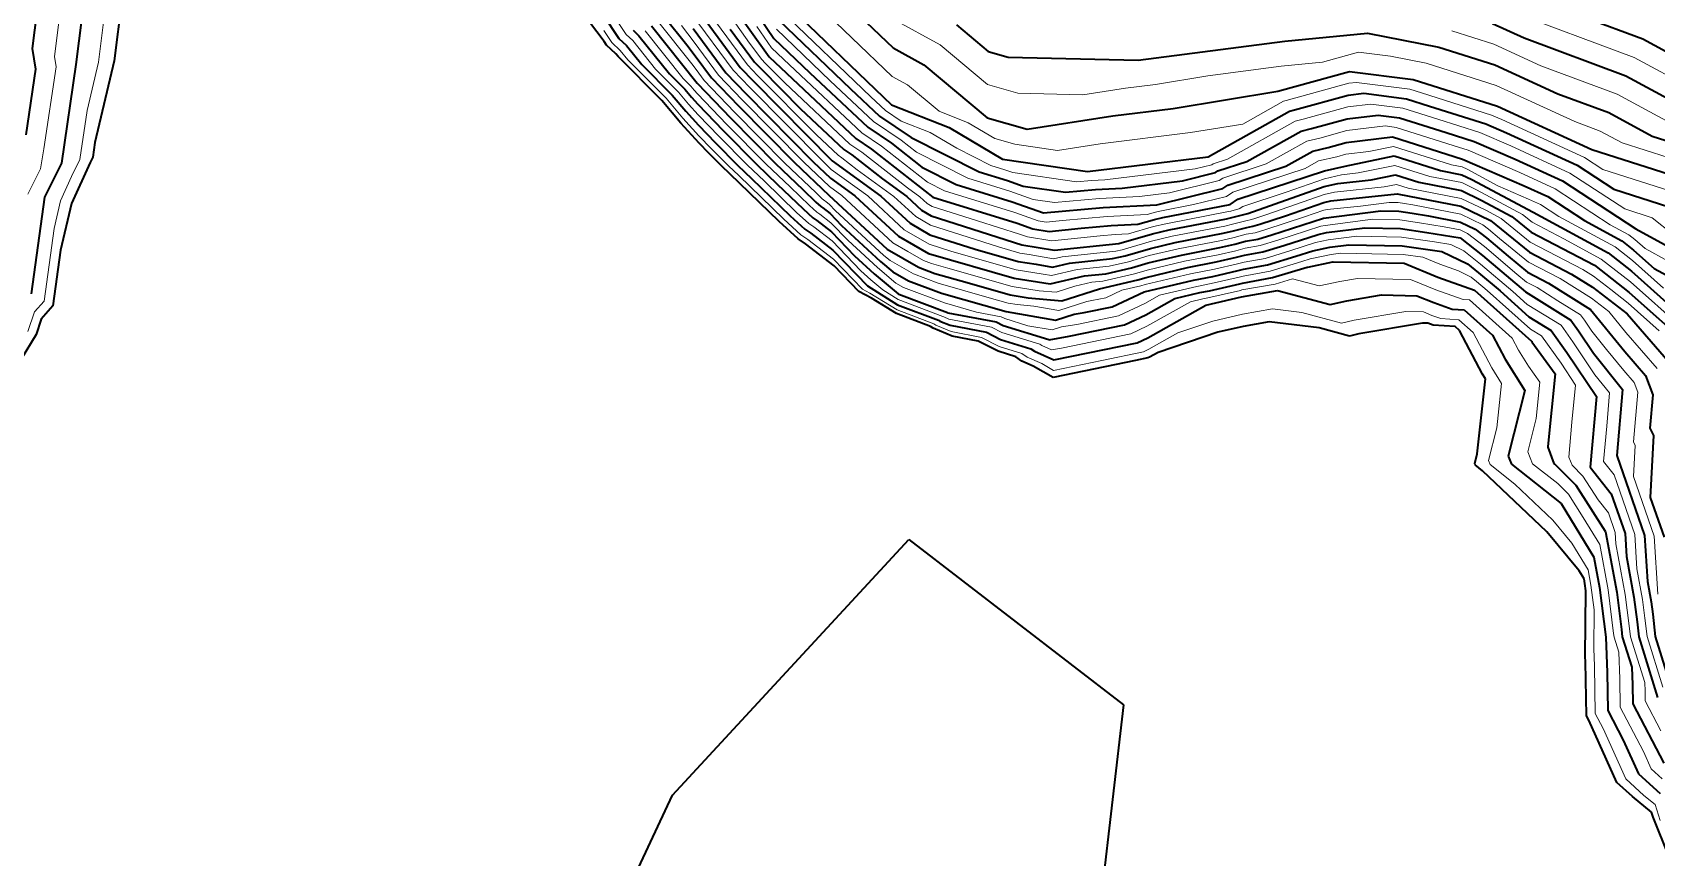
# Model space of a CAD drawing. Header units: millimetres. Extents: x -861324 to 439029, y -308065 to 694685.
# Drawn here: x -500554 to -289359, y -27397 to 79907 of the extents above; entities that cross this region are included whole.
import ezdxf

# ---------------------------------------------------------------- set-up
doc = ezdxf.new("R2010")
doc.units = ezdxf.units.MM
for name, color, linetype, lineweight in [('C-TOPO', 7, 'Continuous', 9), ('C-TOPO-MAJR', 7, 'Continuous', 35), ('C-TOPO-MINR', 7, 'Continuous', 9), ('S-BEAM', 12, 'Continuous', 9)]:
    doc.layers.add(name, color=color, linetype=linetype, lineweight=lineweight)

# ---------------------------------------------------------------- blocks, each defined once
blk = doc.blocks.new('Dầm C52 - Hộp 40x60-19906-BỐ TRÍ BÈ PIN HỒ BẢN MÒNG')
at = {"layer": 'S-BEAM', "color": 7}
for p, q in [((-26564, 20), (46263, 20)), ((46263, 20), (46263, -20)), ((46263, -20), (-26564, -20))]:
    blk.add_line(p, q, dxfattribs=at)
blk = doc.blocks.new('HOBANMONG_BEPIN 6_rvt-1-BỐ TRÍ BÈ PIN HỒ BẢN MÒNG')
at = {"layer": 'S-BEAM', "lineweight": 9, "rotation": 324.9999999999993}
blk.add_blockref('Dầm C52 - Hộp 40x60-19906-BỐ TRÍ BÈ PIN HỒ BẢN MÒNG', (-286458, 80301), dxfattribs=at)

msp = doc.modelspace()

# ---------------------------------------------------------------- linework, layer by layer
at = {"layer": 'C-TOPO', "lineweight": 35}
for p, q in [((-488935, 84156), (-489929, 76234)), ((-426197, 78718), (-429072, 82520)), ((-425890, 78256), (-426197, 78718)), ((-424689, 77135), (-425890, 78256)), ((-489929, 76234), (-492440, 65603)), ((-424392, 76762), (-424689, 77135)), ((-418712, 71073), (-424392, 76762)), ((-416222, 68107), (-418712, 71073)), ((-413850, 65523), (-416222, 68107)), ((-492440, 65603), (-492723, 63681)), ((-412590, 64212), (-413850, 65523)), ((-492723, 63681), (-493052, 63018)), ((-410914, 62518), (-412590, 64212)), ((-493052, 63018), (-495469, 57658)), ((-409888, 61542), (-410914, 62518)), ((-403433, 55310), (-409888, 61542)), ((-495469, 57658), (-496894, 51583)), ((-401003, 53083), (-403433, 55310)), ((-400019, 52418), (-401003, 53083)), ((-496894, 51583), (-497906, 44336)), ((-396320, 49576), (-400019, 52418)), ((-393095, 46237), (-396320, 49576)), ((-391431, 45363), (-393095, 46237)), ((-388181, 43340), (-391431, 45363)), ((-499440, 42604), (-500092, 40646)), ((-497906, 44336), (-499440, 42604)), ((-383778, 41683), (-388181, 43340)), ((-339737, 42287), (-343105, 41683)), ((-333243, 41473), (-339737, 42287)), ((-500092, 40646), (-502036, 37440)), ((-383414, 41446), (-383778, 41683)), ((-380970, 40420), (-383414, 41446)), ((-377578, 39773), (-380970, 40420)), ((-346415, 40919), (-354160, 38304)), ((-343105, 41683), (-346415, 40919)), ((-329303, 40430), (-333243, 41473)), ((-328056, 40697), (-329303, 40430)), ((-319778, 42100), (-328056, 40697)), ((-319088, 42086), (-319778, 42100)), ((-318759, 41951), (-319088, 42086)), ((-318402, 41824), (-318759, 41951)), ((-315530, 41656), (-318402, 41824)), ((-314974, 41160), (-315530, 41656)), ((-311983, 35478), (-314974, 41160)), ((-374971, 38439), (-377578, 39773)), ((-372695, 37740), (-374971, 38439)), ((-354160, 38304), (-355293, 37668)), ((-371890, 37162), (-372695, 37740)), ((-370423, 36506), (-371890, 37162)), ((-367802, 35024), (-370423, 36506)), ((-357125, 37234), (-367802, 35024)), ((-355501, 37572), (-357125, 37234)), ((-355293, 37668), (-355501, 37572)), ((-312685, 25117), (-311601, 34866)), ((-311601, 34866), (-311983, 35478)), ((-313007, 23836), (-312685, 25117)), ((-312946, 23679), (-313007, 23836)), ((-311973, 22915), (-312946, 23679)), ((-303631, 14962), (-311973, 22915)), ((-299420, 9896), (-303631, 14962)), ((-417328, -19269), (-386586, 13964)), ((-386586, 13964), (-358681, -7560)), ((-298782, 8843), (-299420, 9896)), ((-298673, 8255), (-298782, 8843)), ((-298552, 7286), (-298673, 8255)), ((-298617, -1254), (-298552, 7286)), ((-298592, -1942), (-298617, -1254)), ((-298461, -8965), (-298592, -1942)), ((-358681, -7560), (-362221, -38150)), ((-298158, -9544), (-298461, -8965)), ((-294514, -17626), (-298158, -9544)), ((-292497, -19471), (-294514, -17626)), ((-436588, -60470), (-417328, -19269)), ((-289998, -21516), (-292497, -19471)), ((-289807, -22137), (-289998, -21516)), ((-287747, -27227), (-289807, -22137))]:
    msp.add_line(p, q, dxfattribs=at)
at = {"layer": 'C-TOPO-MAJR'}
for p, q in [((-494865, 75741), (-493137, 89519)), ((-500542, 77818), (-499677, 84707)), ((-407899, 84660), (-404136, 79124)), ((-395637, 84612), (-388639, 77893)), ((-310993, 86458), (-291142, 79069)), ((-414870, 83981), (-408519, 75357)), ((-410223, 84434), (-404774, 76720)), ((-402858, 83931), (-388862, 70492)), ((-426347, 82218), (-424301, 79143)), ((-420067, 80767), (-414135, 73313)), ((-418445, 82041), (-415479, 78314)), ((-414625, 80425), (-410391, 74676)), ((-409822, 80351), (-406646, 76039)), ((-403497, 81527), (-394166, 72568)), ((-380387, 80881), (-376279, 77445)), ((-310679, 81078), (-306592, 79200)), ((-424301, 79143), (-423310, 78218)), ((-423310, 78218), (-421333, 75733)), ((-422431, 80186), (-421688, 79492)), ((-421688, 79492), (-417734, 74523)), ((-415479, 78314), (-414380, 76869)), ((-404136, 79124), (-399470, 74644)), ((-356787, 76289), (-337694, 78798)), ((-337694, 78798), (-326934, 79836)), ((-326934, 79836), (-317657, 78008)), ((-306592, 79200), (-293358, 74274)), ((-291142, 79069), (-274142, 69860)), ((-500118, 75145), (-500542, 77818)), ((-414380, 76869), (-412263, 73994)), ((-406646, 76039), (-405770, 75127)), ((-404774, 76720), (-393484, 66128)), ((-388639, 77893), (-384625, 75687)), ((-376279, 77445), (-373665, 76700)), ((-373665, 76700), (-356787, 76289)), ((-317657, 78008), (-310364, 75699)), ((-501373, 66599), (-500118, 75145)), ((-496748, 62922), (-494865, 75741)), ((-421333, 75733), (-417347, 71741)), ((-417734, 74523), (-415741, 72527)), ((-412263, 73994), (-408757, 70347)), ((-410391, 74676), (-407761, 71940)), ((-408519, 75357), (-406766, 73533)), ((-405770, 75127), (-400670, 69970)), ((-399470, 74644), (-391943, 67583)), ((-384625, 75687), (-376409, 68814)), ((-338617, 72257), (-329301, 74833)), ((-329301, 74833), (-320989, 73783)), ((-310364, 75699), (-302191, 71942)), ((-293358, 74274), (-282025, 68135)), ((-415741, 72527), (-414867, 71486)), ((-414135, 73313), (-409752, 68753)), ((-407761, 71940), (-399018, 63099)), ((-406766, 73533), (-396565, 63219)), ((-394166, 72568), (-390403, 69038)), ((-352232, 70017), (-338617, 72257)), ((-329437, 71759), (-327428, 71997)), ((-327428, 71997), (-321887, 71298)), ((-320989, 73783), (-310049, 70319)), ((-302191, 71942), (-295574, 69479)), ((-417347, 71741), (-415599, 69659)), ((-414867, 71486), (-414035, 70580)), ((-414035, 70580), (-410748, 67160)), ((-408757, 70347), (-401471, 62979)), ((-400670, 69970), (-395024, 64674)), ((-388862, 70492), (-381354, 67539)), ((-360066, 69058), (-352232, 70017)), ((-337097, 69668), (-336424, 69827)), ((-336424, 69827), (-329437, 71759)), ((-321887, 71298), (-318860, 70337)), ((-318860, 70337), (-311567, 68028)), ((-310049, 70319), (-297790, 64684)), ((-415599, 69659), (-413935, 67846)), ((-413935, 67846), (-411743, 65567)), ((-409752, 68753), (-403923, 62859)), ((-391943, 67583), (-388866, 65504)), ((-390403, 69038), (-386299, 66265)), ((-376409, 68814), (-371181, 67324)), ((-371181, 67324), (-360066, 69058)), ((-347678, 63745), (-337097, 69668)), ((-334231, 67397), (-329573, 68685)), ((-329573, 68685), (-325555, 69162)), ((-325555, 69162), (-322785, 68812)), ((-322785, 68812), (-316731, 66892)), ((-311567, 68028), (-308889, 66869)), ((-295574, 69479), (-289907, 66409)), ((-411743, 65567), (-408829, 62620)), ((-410748, 67160), (-406376, 62740)), ((-393484, 66128), (-391432, 64742)), ((-388866, 65504), (-384887, 62385)), ((-386299, 66265), (-377426, 61787)), ((-381354, 67539), (-374402, 63428)), ((-342631, 63130), (-335577, 67079)), ((-335577, 67079), (-334231, 67397)), ((-332038, 64968), (-329709, 65612)), ((-329709, 65612), (-323682, 66327)), ((-323682, 66327), (-314602, 63446)), ((-316731, 66892), (-313084, 65737)), ((-313084, 65737), (-307729, 63419)), ((-308889, 66869), (-299695, 62642)), ((-289907, 66409), (-279160, 62980)), ((-395024, 64674), (-393999, 63981)), ((-393999, 63981), (-390020, 60862)), ((-391432, 64742), (-383474, 58505)), ((-374402, 63428), (-363345, 61828)), ((-363345, 61828), (-347678, 63745)), ((-337584, 62516), (-334057, 64491)), ((-334057, 64491), (-332038, 64968)), ((-329845, 62538), (-323484, 63856)), ((-323484, 63856), (-317431, 61935)), ((-314602, 63446), (-306569, 59969)), ((-307729, 63419), (-301600, 60601)), ((-297790, 64684), (-283460, 60112)), ((-498941, 58503), (-496748, 62922)), ((-408829, 62620), (-407044, 60923)), ((-406376, 62740), (-403699, 60194)), ((-403923, 62859), (-400354, 59466)), ((-401471, 62979), (-397009, 58737)), ((-399018, 63099), (-396787, 60978)), ((-396565, 63219), (-390242, 58621)), ((-384887, 62385), (-380450, 60146)), ((-377426, 61787), (-373772, 60647)), ((-351017, 60614), (-346722, 61677)), ((-346722, 61677), (-346387, 61901)), ((-346387, 61901), (-342631, 63130)), ((-345096, 60057), (-337584, 62516)), ((-343806, 58214), (-332537, 61902)), ((-332537, 61902), (-329845, 62538)), ((-326467, 60725), (-323286, 61384)), ((-323286, 61384), (-320259, 60424)), ((-317431, 61935), (-314664, 61399)), ((-314664, 61399), (-313379, 60779)), ((-299695, 62642), (-294925, 59529)), ((-407044, 60923), (-402015, 56066)), ((-403699, 60194), (-400346, 56956)), ((-400354, 59466), (-398678, 57847)), ((-396787, 60978), (-393625, 58679)), ((-390020, 60862), (-386858, 58563)), ((-380450, 60146), (-373141, 57867)), ((-373772, 60647), (-371740, 59937)), ((-371740, 59937), (-366212, 59137)), ((-366212, 59137), (-362325, 59481)), ((-362325, 59481), (-358850, 59656)), ((-358850, 59656), (-351017, 60614)), ((-354356, 57484), (-345766, 59610)), ((-345766, 59610), (-345096, 60057)), ((-342515, 56370), (-332577, 59855)), ((-332577, 59855), (-330783, 60279)), ((-330783, 60279), (-326467, 60725)), ((-320259, 60424), (-314727, 59352)), ((-314727, 59352), (-312157, 58111)), ((-313379, 60779), (-305410, 56519)), ((-306569, 59969), (-303505, 58560)), ((-301600, 60601), (-292060, 54375)), ((-294925, 59529), (-287760, 57243)), ((-500700, 45900), (-498941, 58503)), ((-398678, 57847), (-398046, 57268)), ((-398046, 57268), (-397791, 57096)), ((-397791, 57096), (-396830, 56358)), ((-397009, 58737), (-389399, 51711)), ((-393625, 58679), (-387918, 53410)), ((-390242, 58621), (-386437, 55108)), ((-386858, 58563), (-384956, 56806)), ((-383474, 58505), (-372510, 55086)), ((-373141, 57867), (-369078, 56446)), ((-369078, 56446), (-361305, 57135)), ((-361305, 57135), (-354356, 57484)), ((-353555, 55854), (-344811, 57542)), ((-344811, 57542), (-343806, 58214)), ((-337587, 56065), (-332618, 57808)), ((-332618, 57808), (-331721, 58020)), ((-331721, 58020), (-323088, 58913)), ((-323088, 58913), (-314789, 57305)), ((-314789, 57305), (-310934, 55444)), ((-312157, 58111), (-308172, 55981)), ((-303505, 58560), (-298735, 55447)), ((-402015, 56066), (-400121, 54331)), ((-400346, 56956), (-399084, 55800)), ((-399084, 55800), (-398573, 55454)), ((-398573, 55454), (-396651, 53978)), ((-396830, 56358), (-395330, 54804)), ((-386437, 55108), (-383857, 53598)), ((-384956, 56806), (-383666, 56051)), ((-383666, 56051), (-371879, 52306)), ((-372510, 55086), (-370478, 54376)), ((-360285, 54788), (-356811, 54963)), ((-356811, 54963), (-354631, 55598)), ((-354631, 55598), (-353555, 55854)), ((-352754, 54224), (-345259, 55671)), ((-345259, 55671), (-344600, 55823)), ((-344600, 55823), (-342515, 56370)), ((-341868, 54701), (-340955, 54979)), ((-340955, 54979), (-337587, 56065)), ((-339394, 53587), (-332659, 55760)), ((-332659, 55760), (-325189, 56710)), ((-325189, 56710), (-322865, 56665)), ((-322865, 56665), (-321148, 56413)), ((-321148, 56413), (-319001, 56062)), ((-319001, 56062), (-314852, 55258)), ((-314852, 55258), (-312924, 54328)), ((-310934, 55444), (-305897, 51337)), ((-308172, 55981), (-305653, 53928)), ((-305410, 56519), (-295642, 51228)), ((-298735, 55447), (-293851, 52802)), ((-400121, 54331), (-399355, 53813)), ((-399355, 53813), (-396472, 51599)), ((-396651, 53978), (-393652, 50872)), ((-395330, 54804), (-390257, 50121)), ((-387918, 53410), (-384048, 51144)), ((-383857, 53598), (-377963, 51725)), ((-370478, 54376), (-368359, 54011)), ((-368359, 54011), (-364172, 54444)), ((-364172, 54444), (-360285, 54788)), ((-359266, 52442), (-354906, 53712)), ((-354906, 53712), (-352754, 54224)), ((-351954, 52594), (-345708, 53800)), ((-345708, 53800), (-344388, 54105)), ((-344388, 54105), (-342651, 54560)), ((-342788, 52750), (-341221, 53031)), ((-342651, 54560), (-341868, 54701)), ((-341221, 53031), (-339394, 53587)), ((-337834, 52195), (-333352, 53641)), ((-333352, 53641), (-332259, 53876)), ((-332259, 53876), (-327289, 54507)), ((-327289, 54507), (-322642, 54417)), ((-322642, 54417), (-319208, 53913)), ((-319208, 53913), (-314914, 53211)), ((-314914, 53211), (-311971, 50922)), ((-312924, 54328), (-311452, 53183)), ((-311452, 53183), (-308659, 50799)), ((-305653, 53928), (-297433, 49655)), ((-293851, 52802), (-292340, 51614)), ((-292060, 54375), (-277461, 46374)), ((-396472, 51599), (-391973, 46939)), ((-393652, 50872), (-391115, 48530)), ((-389399, 51711), (-385340, 49384)), ((-384048, 51144), (-372910, 47956)), ((-377963, 51725), (-372394, 50131)), ((-371879, 52306), (-367639, 51576)), ((-367639, 51576), (-359266, 52442)), ((-360110, 50490), (-358451, 50873)), ((-358451, 50873), (-355181, 51826)), ((-355456, 49940), (-351153, 50964)), ((-355181, 51826), (-351954, 52594)), ((-351153, 50964), (-346156, 51929)), ((-346156, 51929), (-344177, 52386)), ((-344177, 52386), (-342788, 52750)), ((-343966, 50667), (-342924, 50940)), ((-342924, 50940), (-340574, 51361)), ((-340574, 51361), (-337834, 52195)), ((-339927, 49692), (-336273, 50804)), ((-336273, 50804), (-334046, 51522)), ((-334046, 51522), (-331860, 51991)), ((-331860, 51991), (-329390, 52305)), ((-329390, 52305), (-322418, 52168)), ((-322418, 52168), (-317268, 51414)), ((-317268, 51414), (-313952, 49799)), ((-311971, 50922), (-306383, 46155)), ((-308659, 50799), (-306140, 48746)), ((-305897, 51337), (-300416, 48488)), ((-295642, 51228), (-292620, 48854)), ((-292340, 51614), (-289644, 49219)), ((-390257, 50121), (-388650, 48781)), ((-388650, 48781), (-386632, 47624)), ((-385340, 49384), (-383205, 48581)), ((-383205, 48581), (-378995, 47376)), ((-372394, 50131), (-370039, 49763)), ((-370039, 49763), (-367919, 49398)), ((-367919, 49398), (-365692, 49913)), ((-365692, 49913), (-360110, 50490)), ((-360954, 48538), (-357636, 49305)), ((-357636, 49305), (-355456, 49940)), ((-355731, 48054), (-350352, 49334)), ((-350352, 49334), (-346605, 50057)), ((-347053, 48186), (-343755, 48948)), ((-346605, 50057), (-343966, 50667)), ((-343755, 48948), (-343060, 49130)), ((-343060, 49130), (-339927, 49692)), ((-339280, 48022), (-334778, 49392)), ((-334778, 49392), (-334697, 49371)), ((-334697, 49371), (-331443, 50068)), ((-331443, 50068), (-331390, 50077)), ((-331390, 50077), (-322178, 49897)), ((-322178, 49897), (-317791, 48093)), ((-313952, 49799), (-312489, 48661)), ((-312489, 48661), (-309712, 46292)), ((-306140, 48746), (-303400, 47322)), ((-297433, 49655), (-292901, 46093)), ((-292620, 48854), (-287227, 44063)), ((-289644, 49219), (-279911, 43885)), ((-391973, 46939), (-388056, 44502)), ((-391115, 48530), (-387957, 45897)), ((-386632, 47624), (-382363, 46017)), ((-378995, 47376), (-373426, 45782)), ((-372910, 47956), (-368198, 47220)), ((-368198, 47220), (-363745, 48249)), ((-366690, 45026), (-361798, 46586)), ((-363745, 48249), (-360954, 48538)), ((-361798, 46586), (-356821, 47737)), ((-356821, 47737), (-355731, 48054)), ((-356006, 46168), (-349552, 47704)), ((-349552, 47704), (-347053, 48186)), ((-347502, 46315), (-345247, 46836)), ((-345225, 46841), (-343544, 47229)), ((-343544, 47229), (-343196, 47320)), ((-343196, 47320), (-339280, 48022)), ((-317791, 48093), (-313036, 46398)), ((-303400, 47322), (-297965, 43891)), ((-300416, 48488), (-297699, 46773)), ((-297699, 46773), (-293181, 43333)), ((-388056, 44502), (-382752, 42506)), ((-387957, 45897), (-387910, 45869)), ((-387910, 45869), (-381545, 43473)), ((-382363, 46017), (-373941, 43607)), ((-373426, 45782), (-371070, 45414)), ((-371070, 45414), (-366690, 45026)), ((-360162, 44245), (-356006, 46168)), ((-355756, 43186), (-351978, 45306)), ((-355506, 40203), (-347950, 44444)), ((-351978, 45306), (-348751, 46074)), ((-348751, 46074), (-347502, 46315)), ((-347950, 44444), (-343333, 45510)), ((-343333, 45510), (-338633, 46353)), ((-338633, 46353), (-331781, 44538)), ((-331781, 44538), (-329612, 45002)), ((-329612, 45002), (-325113, 45765)), ((-325113, 45765), (-320507, 45675)), ((-320507, 45675), (-318314, 44773)), ((-318314, 44773), (-315936, 43925)), ((-313036, 46398), (-313017, 46397)), ((-313017, 46397), (-305607, 39774)), ((-309712, 46292), (-305962, 42941)), ((-306383, 46155), (-300502, 42510)), ((-292901, 46093), (-284811, 38907)), ((-382752, 42506), (-382554, 42377)), ((-382554, 42377), (-381226, 41819)), ((-381545, 43473), (-381543, 43472)), ((-381543, 43472), (-381527, 43465)), ((-381527, 43465), (-375217, 42262)), ((-375217, 42262), (-374303, 41794)), ((-373941, 43607), (-367519, 42490)), ((-367519, 42490), (-365087, 43266)), ((-365087, 43266), (-363771, 43494)), ((-363771, 43494), (-360162, 44245)), ((-358526, 41903), (-355756, 43186)), ((-315936, 43925), (-314375, 43834)), ((-314375, 43834), (-310670, 40523)), ((-305962, 42941), (-303039, 41130)), ((-300502, 42510), (-299486, 41090)), ((-297965, 43891), (-293474, 38411)), ((-293181, 43333), (-287797, 37101)), ((-381226, 41819), (-376493, 40917)), ((-376493, 40917), (-374664, 39980)), ((-374303, 41794), (-368365, 39971)), ((-368330, 39953), (-365744, 40402)), ((-365744, 40402), (-358526, 41903)), ((-356891, 39562), (-355506, 40203)), ((-310670, 40523), (-309044, 37435)), ((-303039, 41130), (-301007, 38288)), ((-299486, 41090), (-297572, 38220)), ((-374664, 39980), (-370706, 38765)), ((-370706, 38765), (-370268, 38451)), ((-370268, 38451), (-367717, 37311)), ((-368365, 39971), (-368360, 39967)), ((-368360, 39967), (-368330, 39953)), ((-367717, 37311), (-356891, 39562)), ((-305607, 39774), (-305588, 39738)), ((-305588, 39738), (-305557, 39689)), ((-305557, 39689), (-302557, 35494)), ((-301007, 38288), (-297180, 32548)), ((-297572, 38220), (-293768, 33489)), ((-293474, 38411), (-290782, 35295)), ((-309044, 37435), (-306498, 33352)), ((-302557, 35494), (-303486, 26054)), ((-290782, 35295), (-289850, 32759)), ((-306498, 33352), (-308644, 24808)), ((-297180, 32548), (-297990, 23384)), ((-293768, 33489), (-294505, 24876)), ((-289850, 32759), (-290218, 28453)), ((-290218, 28453), (-289732, 27486)), ((-289732, 27486), (-290178, 19448)), ((-303486, 26054), (-303511, 25952)), ((-303511, 25952), (-302699, 23866)), ((-308644, 24808), (-308238, 23765)), ((-308238, 23765), (-301752, 18667)), ((-302699, 23866), (-302622, 23806)), ((-302622, 23806), (-299871, 21025)), ((-297990, 23384), (-295237, 19900)), ((-294505, 24876), (-290921, 14504)), ((-299871, 21025), (-296029, 15028)), ((-295237, 19900), (-293456, 14746)), ((-290178, 19448), (-288386, 14262)), ((-301752, 18667), (-297494, 11647)), ((-296029, 15028), (-295979, 14945)), ((-295979, 14945), (-294536, 7105)), ((-293456, 14746), (-293271, 11762)), ((-290921, 14504), (-290549, 8500)), ((-297494, 11647), (-296772, 7727)), ((-293271, 11762), (-292300, 6483)), ((-290549, 8500), (-290063, 5861)), ((-296772, 7727), (-295961, 1263)), ((-294536, 7105), (-293927, 2257)), ((-292300, 6483), (-291894, 3251)), ((-290063, 5861), (-289860, 4245)), ((-289860, 4245), (-289520, 1344)), ((-293927, 2257), (-293814, 1290)), ((-291894, 3251), (-291667, 1317)), ((-295961, 1263), (-295794, -3327)), ((-293814, 1290), (-292586, -2661)), ((-291667, 1317), (-289210, -6586)), ((-289520, 1344), (-287882, -3925)), ((-295794, -3327), (-295702, -8256)), ((-292586, -2661), (-292502, -4956)), ((-292502, -4956), (-292456, -7421)), ((-295702, -8256), (-293687, -12116)), ((-292456, -7421), (-288426, -15142)), ((-293687, -12116), (-291706, -16509)), ((-291706, -16509), (-288892, -19083))]:
    msp.add_line(p, q, dxfattribs=at)
at = {"layer": 'C-TOPO-MINR'}
for p, q in [((-497704, 76779), (-496407, 87113)), ((-491962, 76031), (-490665, 86365)), ((-426435, 84277), (-423366, 79665)), ((-411384, 84321), (-407298, 78535)), ((-403178, 82729), (-391514, 71530)), ((-399248, 84272), (-388751, 74192)), ((-308793, 82829), (-292250, 76671)), ((-419256, 81404), (-414807, 75813)), ((-416151, 80815), (-414502, 78647)), ((-414747, 82203), (-409455, 75016)), ((-412346, 82166), (-407582, 75698)), ((-406337, 80690), (-404455, 77922)), ((-403816, 80326), (-396818, 73606)), ((-388528, 81593), (-382506, 78284)), ((-426259, 80159), (-425235, 78621)), ((-425235, 78621), (-424121, 77581)), ((-423366, 79665), (-422499, 78855)), ((-422499, 78855), (-419533, 75128)), ((-420877, 80130), (-415934, 73918)), ((-414502, 78647), (-411327, 74335)), ((-407298, 78535), (-405710, 76379)), ((-382506, 78284), (-376344, 73129)), ((-315991, 80121), (-310521, 78389)), ((-310521, 78389), (-304391, 75571)), ((-497492, 75443), (-497704, 76779)), ((-493439, 69778), (-491962, 76031)), ((-424121, 77581), (-423132, 76338)), ((-423132, 76338), (-418150, 71348)), ((-405710, 76379), (-405272, 75923)), ((-404455, 77922), (-402122, 75682)), ((-338156, 75527), (-332775, 76046)), ((-332775, 76046), (-328117, 77334)), ((-328117, 77334), (-323961, 76810)), ((-323961, 76810), (-319323, 75895)), ((-292250, 76671), (-278084, 68997)), ((-499061, 64761), (-497492, 75443)), ((-419533, 75128), (-416544, 72134)), ((-414807, 75813), (-414257, 75091)), ((-414257, 75091), (-413199, 73653)), ((-411327, 74335), (-408259, 71143)), ((-409455, 75016), (-407263, 72737)), ((-407582, 75698), (-406268, 74330)), ((-406268, 74330), (-398617, 66594)), ((-405272, 75923), (-402722, 73345)), ((-402122, 75682), (-392714, 66856)), ((-388751, 74192), (-386743, 73090)), ((-354510, 73153), (-347702, 74273)), ((-347702, 74273), (-338156, 75527)), ((-319323, 75895), (-310207, 73009)), ((-304391, 75571), (-294466, 71876)), ((-416544, 72134), (-415233, 70573)), ((-415934, 73918), (-414938, 72920)), ((-414938, 72920), (-414501, 72399)), ((-414501, 72399), (-414085, 71946)), ((-414085, 71946), (-410250, 67957)), ((-413199, 73653), (-409254, 69550)), ((-407263, 72737), (-397791, 63159)), ((-402722, 73345), (-394254, 65401)), ((-396818, 73606), (-391173, 68310)), ((-386743, 73090), (-382635, 69653)), ((-376344, 73129), (-372423, 72012)), ((-372423, 72012), (-363984, 71807)), ((-363984, 71807), (-358427, 72674)), ((-358427, 72674), (-354510, 73153)), ((-337521, 71042), (-329369, 73296)), ((-329369, 73296), (-328364, 73415)), ((-328364, 73415), (-321438, 72540)), ((-321438, 72540), (-319925, 72060)), ((-319925, 72060), (-310808, 69173)), ((-310207, 73009), (-299990, 68313)), ((-294466, 71876), (-285966, 67272)), ((-494380, 63368), (-493439, 69778)), ((-418150, 71348), (-415965, 68746)), ((-415233, 70573), (-413985, 69213)), ((-408259, 71143), (-400244, 63039)), ((-391514, 71530), (-389632, 69765)), ((-389632, 69765), (-387581, 68379)), ((-343147, 68001), (-337857, 70962)), ((-337857, 70962), (-337521, 71042)), ((-335328, 68612), (-329505, 70222)), ((-329505, 70222), (-326491, 70580)), ((-326491, 70580), (-322336, 70055)), ((-322336, 70055), (-317796, 68614)), ((-415965, 68746), (-413885, 66480)), ((-413985, 69213), (-411246, 66363)), ((-410250, 67957), (-405150, 62800)), ((-409254, 69550), (-402697, 62919)), ((-391173, 68310), (-387582, 65884)), ((-387581, 68379), (-383827, 66902)), ((-382635, 69653), (-378881, 68177)), ((-378881, 68177), (-375406, 66121)), ((-349955, 66881), (-343147, 68001)), ((-345154, 63437), (-336337, 68374)), ((-336337, 68374), (-335328, 68612)), ((-329641, 67148), (-324619, 67745)), ((-324619, 67745), (-323234, 67570)), ((-317796, 68614), (-312326, 66882)), ((-310808, 69173), (-309469, 68594)), ((-309469, 68594), (-298742, 63663)), ((-299990, 68313), (-296682, 67081)), ((-413885, 66480), (-412241, 64770)), ((-411246, 66363), (-407603, 62680)), ((-398617, 66594), (-395795, 63946)), ((-392714, 66856), (-390149, 65123)), ((-387582, 65884), (-385593, 64325)), ((-383827, 66902), (-380351, 64847)), ((-375406, 66121), (-372792, 65376)), ((-361706, 65443), (-349955, 66881)), ((-340107, 62823), (-334817, 65785)), ((-334817, 65785), (-333135, 66182)), ((-333135, 66182), (-329641, 67148)), ((-323234, 67570), (-315666, 65169)), ((-312326, 66882), (-308309, 65144)), ((-296682, 67081), (-293848, 65546)), ((-293848, 65546), (-281310, 61546)), ((-499493, 62174), (-499061, 64761)), ((-495477, 61158), (-494380, 63368)), ((-412241, 64770), (-410055, 62560)), ((-395795, 63946), (-395282, 63600)), ((-395282, 63600), (-393292, 62041)), ((-394254, 65401), (-392715, 64361)), ((-392715, 64361), (-386747, 59683)), ((-390149, 65123), (-384181, 60445)), ((-385593, 64325), (-378938, 60966)), ((-380351, 64847), (-375914, 62607)), ((-372792, 65376), (-367263, 64576)), ((-367263, 64576), (-361706, 65443)), ((-347032, 62823), (-345154, 63437)), ((-333297, 63196), (-330942, 63753)), ((-330942, 63753), (-329777, 64075)), ((-329777, 64075), (-326764, 64432)), ((-326764, 64432), (-323583, 65091)), ((-323583, 65091), (-316016, 62691)), ((-315666, 65169), (-313843, 64592)), ((-313843, 64592), (-307149, 61694)), ((-308309, 65144), (-300647, 61622)), ((-298742, 63663), (-296357, 62106)), ((-501137, 58859), (-499493, 62174)), ((-410055, 62560), (-408717, 61287)), ((-408717, 61287), (-402849, 55621)), ((-407603, 62680), (-405372, 60558)), ((-405150, 62800), (-402027, 59830)), ((-402697, 62919), (-398682, 59101)), ((-400244, 63039), (-396898, 59857)), ((-397791, 63159), (-396676, 62099)), ((-396676, 62099), (-391934, 58650)), ((-393292, 62041), (-388550, 58592)), ((-375914, 62607), (-374087, 62038)), ((-374087, 62038), (-373071, 61682)), ((-373071, 61682), (-364778, 60482)), ((-361098, 60742), (-349347, 62179)), ((-349347, 62179), (-347200, 62711)), ((-347200, 62711), (-347032, 62823)), ((-345742, 60979), (-340107, 62823)), ((-344451, 59136), (-335060, 62209)), ((-335060, 62209), (-333297, 63196)), ((-332557, 60878), (-330314, 61408)), ((-330314, 61408), (-328156, 61632)), ((-328156, 61632), (-323385, 62620)), ((-323385, 62620), (-318845, 61180)), ((-316016, 62691), (-314633, 62423)), ((-314633, 62423), (-313991, 62112)), ((-313991, 62112), (-310006, 59983)), ((-307149, 61694), (-302552, 59581)), ((-300647, 61622), (-293492, 56952)), ((-296357, 62106), (-285610, 58678)), ((-496899, 58006), (-495477, 61158)), ((-405372, 60558), (-401181, 56511)), ((-402027, 59830), (-399512, 57402)), ((-396898, 59857), (-395317, 58708)), ((-386747, 59683), (-385166, 58534)), ((-384181, 60445), (-381962, 59325)), ((-381962, 59325), (-372825, 56476)), ((-378938, 60966), (-373456, 59257)), ((-373456, 59257), (-370409, 58192)), ((-364778, 60482), (-362835, 60654)), ((-362835, 60654), (-361098, 60742)), ((-352686, 59049), (-346244, 60643)), ((-346244, 60643), (-345742, 60979)), ((-345289, 58576), (-344451, 59136)), ((-343161, 57292), (-337526, 59136)), ((-337526, 59136), (-332557, 60878)), ((-332598, 58831), (-331252, 59149)), ((-331252, 59149), (-324777, 59819)), ((-324777, 59819), (-323187, 60149)), ((-323187, 60149), (-321674, 59669)), ((-321674, 59669), (-314758, 58329)), ((-318845, 61180), (-314695, 60376)), ((-314695, 60376), (-312768, 59445)), ((-312768, 59445), (-306791, 56250)), ((-310006, 59983), (-305990, 58244)), ((-302552, 59581), (-295397, 54911)), ((-497737, 54432), (-496899, 58006)), ((-399512, 57402), (-398565, 56534)), ((-398682, 59101), (-397843, 58292)), ((-397843, 58292), (-397528, 58003)), ((-397528, 58003), (-397400, 57916)), ((-397400, 57916), (-396920, 57547)), ((-396920, 57547), (-396170, 56771)), ((-395317, 58708), (-388659, 52560)), ((-391934, 58650), (-387178, 54259)), ((-388550, 58592), (-385696, 55957)), ((-385166, 58534), (-384215, 57656)), ((-384215, 57656), (-383570, 57278)), ((-383570, 57278), (-377677, 55405)), ((-370409, 58192), (-367645, 57791)), ((-367645, 57791), (-361815, 58308)), ((-361815, 58308), (-356603, 58570)), ((-356603, 58570), (-352686, 59049)), ((-353955, 56669), (-349583, 57513)), ((-349583, 57513), (-345289, 58576)), ((-343651, 56965), (-343161, 57292)), ((-340051, 56218), (-332598, 58831)), ((-332190, 56890), (-327873, 57337)), ((-327873, 57337), (-324138, 57812)), ((-324138, 57812), (-322976, 57789)), ((-322976, 57789), (-322118, 57663)), ((-322118, 57663), (-321044, 57488)), ((-321044, 57488), (-314820, 56282)), ((-314758, 58329), (-311545, 56777)), ((-305990, 58244), (-304457, 57540)), ((-304457, 57540), (-302072, 55983)), ((-402849, 55621), (-400640, 53597)), ((-401181, 56511), (-399603, 55065)), ((-399603, 55065), (-398964, 54634)), ((-398565, 56534), (-398182, 56275)), ((-398182, 56275), (-396741, 55168)), ((-396741, 55168), (-394491, 52838)), ((-396170, 56771), (-389828, 50916)), ((-385696, 55957), (-383761, 54825)), ((-377677, 55405), (-372194, 53696)), ((-372825, 56476), (-369778, 55411)), ((-369778, 55411), (-368718, 55229)), ((-368718, 55229), (-366625, 55445)), ((-366625, 55445), (-360795, 55961)), ((-360795, 55961), (-355583, 56223)), ((-355583, 56223), (-354493, 56541)), ((-354768, 54655), (-353155, 55039)), ((-354493, 56541), (-353955, 56669)), ((-353155, 55039), (-345035, 56607)), ((-345484, 54736), (-344494, 54964)), ((-345035, 56607), (-344705, 56683)), ((-344705, 56683), (-343663, 56956)), ((-344494, 54964), (-342583, 55465)), ((-342583, 55465), (-342192, 55535)), ((-342192, 55535), (-341735, 55674)), ((-341735, 55674), (-340051, 56218)), ((-340174, 54283), (-335123, 55913)), ((-335123, 55913), (-332638, 56784)), ((-332638, 56784), (-332190, 56890)), ((-332459, 54818), (-326239, 55609)), ((-326239, 55609), (-322753, 55541)), ((-322753, 55541), (-320178, 55163)), ((-320178, 55163), (-316957, 54637)), ((-314820, 56282), (-311929, 54886)), ((-311545, 56777), (-309553, 55713)), ((-309553, 55713), (-305775, 52633)), ((-306791, 56250), (-305531, 55224)), ((-305531, 55224), (-301421, 53087)), ((-302072, 55983), (-294746, 52015)), ((-295397, 54911), (-292955, 53588)), ((-293492, 56952), (-289910, 55809)), ((-289910, 55809), (-287185, 53619)), ((-499056, 44980), (-497737, 54432)), ((-400640, 53597), (-399746, 52992)), ((-399746, 52992), (-396383, 50409)), ((-398964, 54634), (-396562, 52788)), ((-394491, 52838), (-390686, 49325)), ((-387178, 54259), (-383952, 52371)), ((-383761, 54825), (-374921, 52015)), ((-372194, 53696), (-371179, 53341)), ((-371179, 53341), (-367999, 52793)), ((-367999, 52793), (-361719, 53443)), ((-361719, 53443), (-359776, 53615)), ((-359776, 53615), (-358038, 53702)), ((-358038, 53702), (-354768, 54655)), ((-355043, 52769), (-352354, 53409)), ((-352354, 53409), (-345484, 54736)), ((-351553, 51779), (-345932, 52864)), ((-345932, 52864), (-344283, 53245)), ((-344283, 53245), (-342720, 53655)), ((-342720, 53655), (-341545, 53866)), ((-341545, 53866), (-340174, 54283)), ((-340898, 52196), (-338614, 52891)), ((-338614, 52891), (-333005, 54701)), ((-333699, 52582), (-332060, 52933)), ((-333005, 54701), (-332459, 54818)), ((-332060, 52933), (-328339, 53406)), ((-328339, 53406), (-322530, 53293)), ((-322530, 53293), (-318238, 52663)), ((-316957, 54637), (-314883, 54235)), ((-314883, 54235), (-313919, 53769)), ((-313919, 53769), (-311712, 52052)), ((-311929, 54886), (-311193, 54313)), ((-311193, 54313), (-309796, 53121)), ((-309796, 53121), (-306018, 50041)), ((-301421, 53087), (-296537, 50442)), ((-292955, 53588), (-292200, 52995)), ((-292200, 52995), (-290852, 51797)), ((-396562, 52788), (-392812, 48905)), ((-389828, 50916), (-389024, 50246)), ((-388659, 52560), (-386724, 51428)), ((-386724, 51428), (-384694, 50264)), ((-383952, 52371), (-381006, 51435)), ((-381006, 51435), (-372652, 49044)), ((-374921, 52015), (-372137, 51218)), ((-372137, 51218), (-370959, 51034)), ((-370959, 51034), (-367779, 50487)), ((-367779, 50487), (-366666, 50744)), ((-366666, 50744), (-359688, 51466)), ((-359688, 51466), (-358858, 51657)), ((-358858, 51657), (-355043, 52769)), ((-358043, 50089), (-355319, 50883)), ((-355319, 50883), (-351553, 51779)), ((-350753, 50149), (-346381, 50993)), ((-346381, 50993), (-344072, 51526)), ((-344072, 51526), (-342856, 51845)), ((-342856, 51845), (-340898, 52196)), ((-340250, 50527), (-337054, 51499)), ((-337054, 51499), (-333699, 52582)), ((-334393, 50463), (-331660, 51048)), ((-331660, 51048), (-330440, 51203)), ((-330440, 51203), (-322307, 51044)), ((-322307, 51044), (-319763, 50671)), ((-318238, 52663), (-316091, 52312)), ((-316091, 52312), (-314433, 51505)), ((-314433, 51505), (-312230, 49792)), ((-311712, 52052), (-307521, 48477)), ((-305775, 52633), (-298924, 49072)), ((-294746, 52015), (-292480, 50234)), ((-290852, 51797), (-278686, 45129)), ((-396383, 50409), (-392633, 46526)), ((-392812, 48905), (-391544, 47735)), ((-390686, 49325), (-388275, 47315)), ((-389024, 50246), (-385986, 48504)), ((-384694, 50264), (-383627, 49863)), ((-383627, 49863), (-381521, 49260)), ((-381521, 49260), (-373168, 46869)), ((-372652, 49044), (-369119, 48492)), ((-368059, 48309), (-364718, 49081)), ((-364718, 49081), (-360532, 49514)), ((-360532, 49514), (-358043, 50089)), ((-357229, 48521), (-355594, 48997)), ((-355594, 48997), (-350753, 50149)), ((-349952, 48519), (-346829, 49122)), ((-346829, 49122), (-343861, 49807)), ((-343861, 49807), (-342992, 50035)), ((-343128, 48225), (-339603, 48857)), ((-342992, 50035), (-340250, 50527)), ((-339603, 48857), (-335493, 50108)), ((-335493, 50108), (-334393, 50463)), ((-319763, 50671), (-317530, 49753)), ((-317530, 49753), (-315109, 48890)), ((-315109, 48890), (-313471, 48093)), ((-312230, 49792), (-308048, 46223)), ((-306018, 50041), (-301908, 47905)), ((-298924, 49072), (-297566, 48214)), ((-296537, 50442), (-292760, 47474)), ((-292480, 50234), (-288435, 46641)), ((-392633, 46526), (-391654, 46012)), ((-391544, 47735), (-389965, 46418)), ((-388275, 47315), (-387278, 46744)), ((-387278, 46744), (-381942, 44736)), ((-385986, 48504), (-382784, 47299)), ((-382784, 47299), (-376468, 45492)), ((-373168, 46869), (-369634, 46317)), ((-369119, 48492), (-368059, 48309)), ((-367444, 46123), (-364998, 46903)), ((-364998, 46903), (-362771, 47418)), ((-362771, 47418), (-361376, 47562)), ((-361376, 47562), (-357229, 48521)), ((-358902, 46377), (-356414, 46953)), ((-356414, 46953), (-355869, 47111)), ((-355869, 47111), (-349952, 48519)), ((-353992, 45737), (-349151, 46889)), ((-349151, 46889), (-347277, 47251)), ((-347277, 47251), (-343649, 48088)), ((-343649, 48088), (-343128, 48225)), ((-343265, 46415), (-338956, 47187)), ((-338956, 47187), (-336705, 47872)), ((-336705, 47872), (-333239, 46954)), ((-333239, 46954), (-330528, 47535)), ((-330528, 47535), (-328252, 47921)), ((-328252, 47921), (-321343, 47786)), ((-321343, 47786), (-318053, 46433)), ((-313471, 48093), (-312748, 47531)), ((-312748, 47531), (-311377, 46360)), ((-307521, 48477), (-306262, 47450)), ((-306262, 47450), (-304892, 46738)), ((-304892, 46738), (-302174, 45023)), ((-301908, 47905), (-297832, 45332)), ((-297566, 48214), (-295307, 46494)), ((-295307, 46494), (-293041, 44713)), ((-292760, 47474), (-286019, 41485)), ((-500303, 43573), (-499056, 44980)), ((-391654, 46012), (-388129, 43818)), ((-389965, 46418), (-387983, 45185)), ((-387983, 45185), (-382148, 42989)), ((-381942, 44736), (-377782, 43545)), ((-376468, 45492), (-373683, 44695)), ((-373683, 44695), (-372506, 44511)), ((-372506, 44511), (-370316, 44317)), ((-369634, 46317), (-367444, 46123)), ((-367104, 43758), (-363442, 44926)), ((-363442, 44926), (-362784, 45040)), ((-362784, 45040), (-360980, 45415)), ((-360980, 45415), (-358902, 46377)), ((-359344, 43074), (-355881, 44677)), ((-355881, 44677), (-353992, 45737)), ((-355631, 41694), (-349964, 44875)), ((-349964, 44875), (-348351, 45259)), ((-348351, 45259), (-347726, 45379)), ((-347726, 45379), (-343438, 46370)), ((-343438, 46370), (-343265, 46415)), ((-318053, 46433), (-314486, 45161)), ((-314486, 45161), (-313696, 45115)), ((-313696, 45115), (-308139, 40149)), ((-311377, 46360), (-305752, 41334)), ((-308048, 46223), (-306173, 44548)), ((-306173, 44548), (-301771, 41820)), ((-302174, 45023), (-299233, 43201)), ((-297832, 45332), (-295573, 43612)), ((-293041, 44713), (-288996, 41120)), ((-501153, 41020), (-500303, 43573)), ((-388129, 43818), (-383355, 42022)), ((-382148, 42989), (-382048, 42924)), ((-382048, 42924), (-381376, 42642)), ((-381376, 42642), (-375855, 41589)), ((-377782, 43545), (-374579, 42935)), ((-374579, 42935), (-374122, 42701)), ((-374122, 42701), (-371105, 41774)), ((-370316, 44317), (-367104, 43758)), ((-364757, 41948), (-359344, 43074)), ((-351603, 40832), (-347047, 42370)), ((-347047, 42370), (-343199, 43259)), ((-343199, 43259), (-339282, 43961)), ((-339282, 43961), (-335462, 43482)), ((-335462, 43482), (-330324, 42121)), ((-330324, 42121), (-328697, 42470)), ((-328697, 42470), (-321975, 43609)), ((-321975, 43609), (-319672, 43564)), ((-319672, 43564), (-318576, 43113)), ((-318576, 43113), (-317387, 42689)), ((-317387, 42689), (-315055, 42553)), ((-315055, 42553), (-313202, 40898)), ((-299233, 43201), (-298725, 42490)), ((-298725, 42490), (-297768, 41055)), ((-295573, 43612), (-293328, 40872)), ((-383355, 42022), (-383060, 41830)), ((-383060, 41830), (-381075, 40996)), ((-381075, 40996), (-377131, 40244)), ((-377131, 40244), (-374845, 39074)), ((-375855, 41589), (-374483, 40887)), ((-374483, 40887), (-369535, 39368)), ((-371105, 41774), (-367933, 41222)), ((-367933, 41222), (-366732, 41605)), ((-366732, 41605), (-364757, 41948)), ((-366730, 38857), (-357709, 40733)), ((-357709, 40733), (-355631, 41694)), ((-355381, 38712), (-351603, 40832)), ((-313202, 40898), (-310773, 36284)), ((-308139, 40149), (-307316, 38587)), ((-305752, 41334), (-304308, 40439)), ((-304308, 40439), (-301767, 36887)), ((-301771, 41820), (-300246, 39689)), ((-297768, 41055), (-295866, 38690)), ((-293328, 40872), (-289290, 36198)), ((-374845, 39074), (-371876, 38162)), ((-371876, 38162), (-371223, 37693)), ((-369535, 39368), (-369314, 39209)), ((-369314, 39209), (-368023, 38632)), ((-368023, 38632), (-366730, 38857)), ((-361486, 37265), (-356073, 38391)), ((-356073, 38391), (-355381, 38712)), ((-307316, 38587), (-306028, 36521)), ((-300246, 39689), (-297376, 35384)), ((-295866, 38690), (-293621, 35950)), ((-371223, 37693), (-369309, 36838)), ((-369309, 36838), (-367767, 35966)), ((-367767, 35966), (-361486, 37265)), ((-310773, 36284), (-309500, 34243)), ((-306028, 36521), (-304527, 34423)), ((-301767, 36887), (-299877, 34052)), ((-293621, 35950), (-292275, 34392)), ((-309500, 34243), (-310137, 28508)), ((-304527, 34423), (-304992, 29703)), ((-299877, 34052), (-300353, 29217)), ((-297376, 35384), (-295474, 33019)), ((-292275, 34392), (-291809, 33124)), ((-295474, 33019), (-295842, 28712)), ((-291809, 33124), (-292361, 26664)), ((-304992, 29703), (-306077, 25380)), ((-310137, 28508), (-311210, 24236)), ((-300353, 29217), (-300753, 24691)), ((-295842, 28712), (-296247, 24130)), ((-306077, 25380), (-305469, 23816)), ((-292361, 26664), (-292118, 26181)), ((-292118, 26181), (-292341, 22162)), ((-311210, 24236), (-311007, 23715)), ((-311007, 23715), (-307764, 21165)), ((-305469, 23816), (-302187, 21236)), ((-300753, 24691), (-300340, 23628)), ((-300340, 23628), (-298930, 22204)), ((-296247, 24130), (-294871, 22388)), ((-307764, 21165), (-302858, 16487)), ((-302187, 21236), (-300811, 19846)), ((-298930, 22204), (-296963, 19133)), ((-294871, 22388), (-292189, 14625)), ((-292341, 22162), (-289654, 14383)), ((-300811, 19846), (-298891, 16847)), ((-296963, 19133), (-295603, 17413)), ((-295603, 17413), (-294724, 14867)), ((-302858, 16487), (-300380, 13508)), ((-298891, 16847), (-296736, 13296)), ((-294724, 14867), (-294632, 13393)), ((-300380, 13508), (-298251, 9998)), ((-296736, 13296), (-295654, 7416)), ((-294632, 13393), (-293418, 6794)), ((-292189, 14625), (-291910, 10131)), ((-289654, 14383), (-289188, 6869)), ((-298251, 9998), (-297891, 8038)), ((-291910, 10131), (-291181, 6172)), ((-297891, 8038), (-297485, 4806)), ((-295654, 7416), (-294944, 1760)), ((-293418, 6794), (-292911, 2754)), ((-297485, 4806), (-297523, -217)), ((-291181, 6172), (-290877, 3748)), ((-292911, 2754), (-292740, 1303)), ((-290877, 3748), (-290593, 1330)), ((-294944, 1760), (-294887, 1277)), ((-294887, 1277), (-294273, -699)), ((-292740, 1303), (-290898, -4624)), ((-290593, 1330), (-288546, -5255)), ((-297523, -217), (-297440, -2512)), ((-294273, -699), (-294148, -4142)), ((-297440, -2512), (-297325, -8673)), ((-294148, -4142), (-294079, -7838)), ((-290898, -4624), (-290856, -5771)), ((-290856, -5771), (-290833, -7003)), ((-294079, -7838), (-291056, -13629)), ((-290833, -7003), (-288782, -10934)), ((-297325, -8673), (-296317, -10603)), ((-296317, -10603), (-293357, -17166)), ((-291056, -13629), (-290054, -15852)), ((-290054, -15852), (-288631, -17154)), ((-293357, -17166), (-291013, -19312)), ((-291013, -19312), (-289543, -20514)), ((-289543, -20514), (-288904, -22582))]:
    msp.add_line(p, q, dxfattribs=at)

# ---------------------------------------------------------------- block references
at = {"lineweight": 5}
msp.add_blockref('HOBANMONG_BEPIN 6_rvt-1-BỐ TRÍ BÈ PIN HỒ BẢN MÒNG', (0, 0), dxfattribs=at)

doc.saveas('drawing.dxf')
